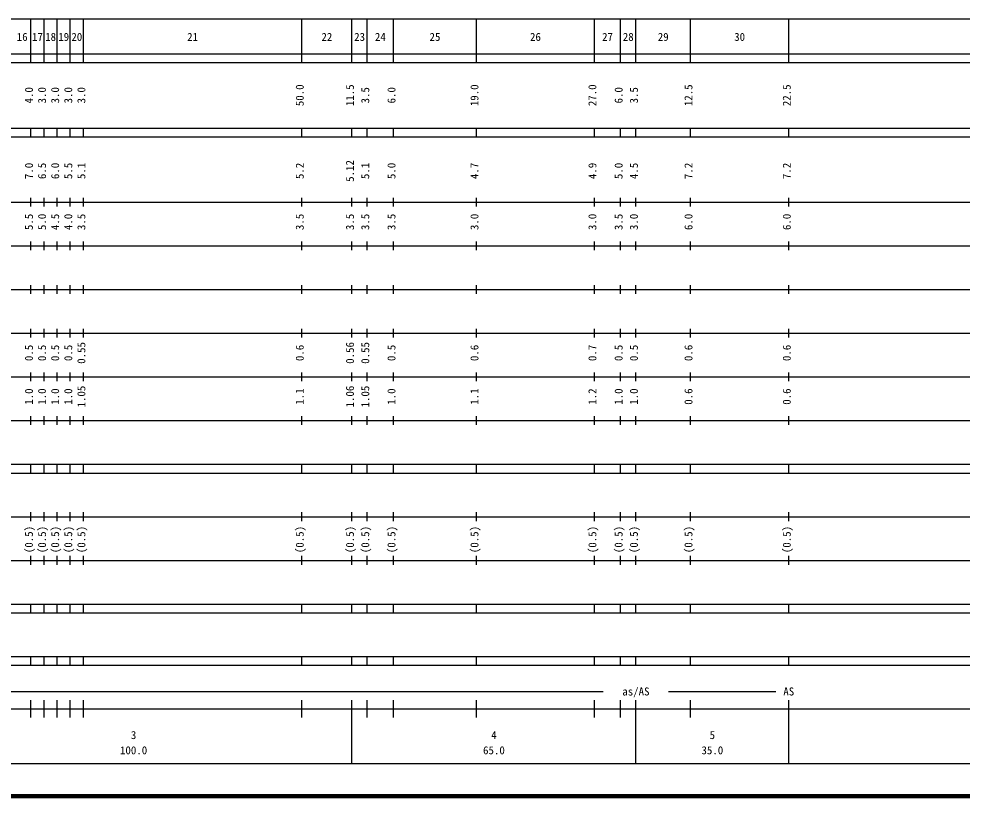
# Model space of a CAD drawing. Units: millimetres on the paper, enlarged 1000 times. Extents: x 40000 to 680000, y 20000 to 380000.
# Drawn here: x 291733 to 507690, y 20000 to 198000 of the extents above; entities that cross this region are included whole.
import ezdxf
from ezdxf.enums import TextEntityAlignment as Align

# ---------------------------------------------------------------- set-up
doc = ezdxf.new("R2010")
doc.units = ezdxf.units.MM
doc.header["$LTSCALE"] = 1000
doc.layers.add('M-TTL', color=2, linetype='Continuous', lineweight=140)
doc.layers.add('M-TTL-BAND', color=7, linetype='Continuous', lineweight=25)
doc.styles.add('ＭＳ ゴシック', font='')
doc.styles.get('ＭＳ ゴシック').set_extended_font_data('MS Gothic')

msp = doc.modelspace()

# ---------------------------------------------------------------- linework, layer by layer
at = {"layer": 'M-TTL'}
msp.add_line((40000, 20000), (680000, 20000), dxfattribs=at)
at = {"layer": 'M-TTL-BAND'}
for p, q in [((68000, 198000), (579000, 198000)), ((294500, 188000), (294500, 198000)), ((297500, 188000), (297500, 198000)), ((300500, 188000), (300500, 198000)), ((303500, 188000), (303500, 198000)), ((306500, 188000), (306500, 198000)), ((356500, 188000), (356500, 198000)), ((368000, 188000), (368000, 198000)), ((371500, 188000), (371500, 198000)), ((377500, 188000), (377500, 198000)), ((396500, 188000), (396500, 198000)), ((423500, 188000), (423500, 198000)), ((429500, 188000), (429500, 198000)), ((433000, 188000), (433000, 198000)), ((445500, 188000), (445500, 198000)), ((468000, 188000), (468000, 198000)), ((40000, 190000), (579000, 190000)), ((40000, 188000), (579000, 188000)), ((40000, 173000), (579000, 173000)), ((294500, 171000), (294500, 173000)), ((297500, 171000), (297500, 173000)), ((300500, 171000), (300500, 173000)), ((303500, 171000), (303500, 173000)), ((306500, 171000), (306500, 173000)), ((356500, 171000), (356500, 173000)), ((368000, 171000), (368000, 173000)), ((371500, 171000), (371500, 173000)), ((377500, 171000), (377500, 173000)), ((396500, 171000), (396500, 173000)), ((423500, 171000), (423500, 173000)), ((429500, 171000), (429500, 173000)), ((433000, 171000), (433000, 173000)), ((445500, 171000), (445500, 173000)), ((468000, 171000), (468000, 173000)), ((40000, 171000), (579000, 171000)), ((40000, 156000), (579000, 156000)), ((294500, 155000), (294500, 157000)), ((297500, 155000), (297500, 157000)), ((300500, 155000), (300500, 157000)), ((303500, 155000), (303500, 157000)), ((306500, 155000), (306500, 157000)), ((356500, 155000), (356500, 157000)), ((368000, 155000), (368000, 157000)), ((371500, 155000), (371500, 157000)), ((377500, 155000), (377500, 157000)), ((396500, 155000), (396500, 157000)), ((423500, 155000), (423500, 157000)), ((429500, 155000), (429500, 157000)), ((433000, 155000), (433000, 157000)), ((445500, 155000), (445500, 157000)), ((468000, 155000), (468000, 157000)), ((294500, 145000), (294500, 147000)), ((297500, 145000), (297500, 147000)), ((300500, 145000), (300500, 147000)), ((303500, 145000), (303500, 147000)), ((306500, 145000), (306500, 147000)), ((356500, 145000), (356500, 147000)), ((368000, 145000), (368000, 147000)), ((371500, 145000), (371500, 147000)), ((377500, 145000), (377500, 147000)), ((396500, 145000), (396500, 147000)), ((423500, 145000), (423500, 147000)), ((429500, 145000), (429500, 147000)), ((433000, 145000), (433000, 147000)), ((445500, 145000), (445500, 147000)), ((468000, 145000), (468000, 147000)), ((46000, 146000), (579000, 146000)), ((294500, 135000), (294500, 137000)), ((297500, 135000), (297500, 137000)), ((300500, 135000), (300500, 137000)), ((303500, 135000), (303500, 137000)), ((306500, 135000), (306500, 137000)), ((356500, 135000), (356500, 137000)), ((368000, 135000), (368000, 137000)), ((371500, 135000), (371500, 137000)), ((377500, 135000), (377500, 137000)), ((396500, 135000), (396500, 137000)), ((423500, 135000), (423500, 137000)), ((429500, 135000), (429500, 137000)), ((433000, 135000), (433000, 137000)), ((445500, 135000), (445500, 137000)), ((468000, 135000), (468000, 137000)), ((52000, 136000), (579000, 136000)), ((46000, 126000), (579000, 126000)), ((294500, 125000), (294500, 127000)), ((297500, 125000), (297500, 127000)), ((300500, 125000), (300500, 127000)), ((303500, 125000), (303500, 127000)), ((306500, 125000), (306500, 127000)), ((356500, 125000), (356500, 127000)), ((368000, 125000), (368000, 127000)), ((371500, 125000), (371500, 127000)), ((377500, 125000), (377500, 127000)), ((396500, 125000), (396500, 127000)), ((423500, 125000), (423500, 127000)), ((429500, 125000), (429500, 127000)), ((433000, 125000), (433000, 127000)), ((445500, 125000), (445500, 127000)), ((468000, 125000), (468000, 127000)), ((294500, 115000), (294500, 117000)), ((297500, 115000), (297500, 117000)), ((300500, 115000), (300500, 117000)), ((303500, 115000), (303500, 117000)), ((306500, 115000), (306500, 117000)), ((356500, 115000), (356500, 117000)), ((368000, 115000), (368000, 117000)), ((371500, 115000), (371500, 117000)), ((377500, 115000), (377500, 117000)), ((396500, 115000), (396500, 117000)), ((423500, 115000), (423500, 117000)), ((429500, 115000), (429500, 117000)), ((433000, 115000), (433000, 117000)), ((445500, 115000), (445500, 117000)), ((468000, 115000), (468000, 117000)), ((52000, 116000), (579000, 116000)), ((46000, 106000), (579000, 106000)), ((294500, 105000), (294500, 107000)), ((297500, 105000), (297500, 107000)), ((300500, 105000), (300500, 107000)), ((303500, 105000), (303500, 107000)), ((306500, 105000), (306500, 107000)), ((356500, 105000), (356500, 107000)), ((368000, 105000), (368000, 107000)), ((371500, 105000), (371500, 107000)), ((377500, 105000), (377500, 107000)), ((396500, 105000), (396500, 107000)), ((423500, 105000), (423500, 107000)), ((429500, 105000), (429500, 107000)), ((433000, 105000), (433000, 107000)), ((445500, 105000), (445500, 107000)), ((468000, 105000), (468000, 107000)), ((40000, 96000), (579000, 96000)), ((294500, 94000), (294500, 96000)), ((297500, 94000), (297500, 96000)), ((300500, 94000), (300500, 96000)), ((303500, 94000), (303500, 96000)), ((306500, 94000), (306500, 96000)), ((356500, 94000), (356500, 96000)), ((368000, 94000), (368000, 96000)), ((371500, 94000), (371500, 96000)), ((377500, 94000), (377500, 96000)), ((396500, 94000), (396500, 96000)), ((423500, 94000), (423500, 96000)), ((429500, 94000), (429500, 96000)), ((433000, 94000), (433000, 96000)), ((445500, 94000), (445500, 96000)), ((468000, 94000), (468000, 96000)), ((40000, 94000), (579000, 94000)), ((294500, 83000), (294500, 85000)), ((297500, 83000), (297500, 85000)), ((300500, 83000), (300500, 85000)), ((303500, 83000), (303500, 85000)), ((306500, 83000), (306500, 85000)), ((356500, 83000), (356500, 85000)), ((368000, 83000), (368000, 85000)), ((371500, 83000), (371500, 85000)), ((377500, 83000), (377500, 85000)), ((396500, 83000), (396500, 85000)), ((423500, 83000), (423500, 85000)), ((429500, 83000), (429500, 85000)), ((433000, 83000), (433000, 85000)), ((445500, 83000), (445500, 85000)), ((468000, 83000), (468000, 85000)), ((49000, 84000), (579000, 84000)), ((40000, 74000), (579000, 74000)), ((294500, 73000), (294500, 75000)), ((297500, 73000), (297500, 75000)), ((300500, 73000), (300500, 75000)), ((303500, 73000), (303500, 75000)), ((306500, 73000), (306500, 75000)), ((356500, 73000), (356500, 75000)), ((368000, 73000), (368000, 75000)), ((371500, 73000), (371500, 75000)), ((377500, 73000), (377500, 75000)), ((396500, 73000), (396500, 75000)), ((423500, 73000), (423500, 75000)), ((429500, 73000), (429500, 75000)), ((433000, 73000), (433000, 75000)), ((445500, 73000), (445500, 75000)), ((468000, 73000), (468000, 75000)), ((40000, 64000), (579000, 64000)), ((294500, 62000), (294500, 64000)), ((297500, 62000), (297500, 64000)), ((300500, 62000), (300500, 64000)), ((303500, 62000), (303500, 64000)), ((306500, 62000), (306500, 64000)), ((356500, 62000), (356500, 64000)), ((368000, 62000), (368000, 64000)), ((371500, 62000), (371500, 64000)), ((377500, 62000), (377500, 64000)), ((396500, 62000), (396500, 64000)), ((423500, 62000), (423500, 64000)), ((429500, 62000), (429500, 64000)), ((433000, 62000), (433000, 64000)), ((445500, 62000), (445500, 64000)), ((468000, 62000), (468000, 64000)), ((40000, 62000), (579000, 62000)), ((40000, 52000), (579000, 52000)), ((294500, 50000), (294500, 52000)), ((297500, 50000), (297500, 52000)), ((300500, 50000), (300500, 52000)), ((303500, 50000), (303500, 52000)), ((306500, 50000), (306500, 52000)), ((356500, 50000), (356500, 52000)), ((368000, 50000), (368000, 52000)), ((371500, 50000), (371500, 52000)), ((377500, 50000), (377500, 52000)), ((396500, 50000), (396500, 52000)), ((423500, 50000), (423500, 52000)), ((429500, 50000), (429500, 52000)), ((433000, 50000), (433000, 52000)), ((445500, 50000), (445500, 52000)), ((468000, 50000), (468000, 52000)), ((40000, 50000), (579000, 50000)), ((71000, 44000), (425500, 44000)), ((440500, 44000), (465000, 44000)), ((294500, 38000), (294500, 42000)), ((297500, 38000), (297500, 42000)), ((300500, 38000), (300500, 42000)), ((303500, 38000), (303500, 42000)), ((306500, 38000), (306500, 42000)), ((356500, 38000), (356500, 42000)), ((368000, 27500), (368000, 42000)), ((371500, 38000), (371500, 42000)), ((377500, 38000), (377500, 42000)), ((396500, 38000), (396500, 42000)), ((423500, 38000), (423500, 42000)), ((429500, 38000), (429500, 42000)), ((433000, 27500), (433000, 42000)), ((445500, 38000), (445500, 42000)), ((468000, 27500), (468000, 42000)), ((40000, 40000), (579000, 40000)), ((68000, 27500), (579000, 27500))]:
    msp.add_line(p, q, dxfattribs=at)

# ---------------------------------------------------------------- texts
at = {"layer": 'M-TTL-BAND', "style": 'ＭＳ ゴシック'}
for s, p in [('16', (292500, 192405)), ('17', (296000, 192405)), ('18', (299000, 192405)), ('19', (302000, 192405)), ('20', (305000, 192405)), ('21', (331500, 192405)), ('22', (362250, 192405)), ('23', (369750, 192405)), ('24', (374500, 192405)), ('25', (387000, 192405)), ('26', (410000, 192405)), ('27', (426500, 192405)), ('28', (431250, 192405)), ('29', (439250, 192405)), ('30', (456750, 192405)), ('as/AS', (433000, 42500)), ('AS', (468000, 42500)), ('3', (318000, 32523)), ('4', (400500, 32523)), ('5', (450500, 32523)), ('100.0', (318000, 29033)), ('65.0', (400500, 29033)), ('35.0', (450500, 29033))]:
    msp.add_text(s, height=1833, dxfattribs=at).set_placement(p, align=Align.BOTTOM_CENTER)
for s, p in [('4.0', (295500, 180500)), ('3.0', (298500, 180500)), ('3.0', (301500, 180500)), ('3.0', (304500, 180500)), ('3.0', (307500, 180500)), ('50.0', (357500, 180500)), ('11.5', (369000, 180500)), ('3.5', (372500, 180500)), ('6.0', (378500, 180500)), ('19.0', (397500, 180500)), ('27.0', (424500, 180500)), ('6.0', (430500, 180500)), ('3.5', (434000, 180500)), ('12.5', (446500, 180500)), ('22.5', (469000, 180500)), ('7.0', (295500, 163174)), ('6.5', (298500, 163174)), ('6.0', (301500, 163174)), ('5.5', (304500, 163174)), ('5.1', (307500, 163174)), ('5.2', (357500, 163174)), ('5.12', (369000, 163174)), ('5.1', (372500, 163174)), ('5.0', (378500, 163174)), ('4.7', (397500, 163174)), ('4.9', (424500, 163174)), ('5.0', (430500, 163174)), ('4.5', (434000, 163174)), ('7.2', (446500, 163174)), ('7.2', (469000, 163174)), ('5.5', (295500, 151500)), ('5.0', (298500, 151500)), ('4.5', (301500, 151500)), ('4.0', (304500, 151500)), ('3.5', (307500, 151500)), ('3.5', (357500, 151500)), ('3.5', (369000, 151500)), ('3.5', (372500, 151500)), ('3.5', (378500, 151500)), ('3.0', (397500, 151500)), ('3.0', (424500, 151500)), ('3.5', (430500, 151500)), ('3.0', (434000, 151500)), ('6.0', (446500, 151500)), ('6.0', (469000, 151500)), ('0.5', (295500, 121500)), ('0.5', (298500, 121500)), ('0.5', (301500, 121500)), ('0.5', (304500, 121500)), ('0.55', (307500, 121500)), ('0.6', (357500, 121500)), ('0.56', (369000, 121500)), ('0.55', (372500, 121500)), ('0.5', (378500, 121500)), ('0.6', (397500, 121500)), ('0.7', (424500, 121500)), ('0.5', (430500, 121500)), ('0.5', (434000, 121500)), ('0.6', (446500, 121500)), ('0.6', (469000, 121500)), ('1.0', (295500, 111500)), ('1.0', (298500, 111500)), ('1.0', (301500, 111500)), ('1.0', (304500, 111500)), ('1.05', (307500, 111500)), ('1.1', (357500, 111500)), ('1.06', (369000, 111500)), ('1.05', (372500, 111500)), ('1.0', (378500, 111500)), ('1.1', (397500, 111500)), ('1.2', (424500, 111500)), ('1.0', (430500, 111500)), ('1.0', (434000, 111500)), ('0.6', (446500, 111500)), ('0.6', (469000, 111500)), ('(0.5)', (295500, 78764)), ('(0.5)', (298500, 78764)), ('(0.5)', (301500, 78764)), ('(0.5)', (304500, 78764)), ('(0.5)', (307500, 78764)), ('(0.5)', (357500, 78764)), ('(0.5)', (369000, 78764)), ('(0.5)', (372500, 78764)), ('(0.5)', (378500, 78764)), ('(0.5)', (397500, 78764)), ('(0.5)', (424500, 78764)), ('(0.5)', (430500, 78764)), ('(0.5)', (434000, 78764)), ('(0.5)', (446500, 78764)), ('(0.5)', (469000, 78764))]:
    msp.add_text(s, height=1833, rotation=90, dxfattribs=at).set_placement(p, align=Align.BOTTOM_CENTER)

doc.saveas('drawing.dxf')
